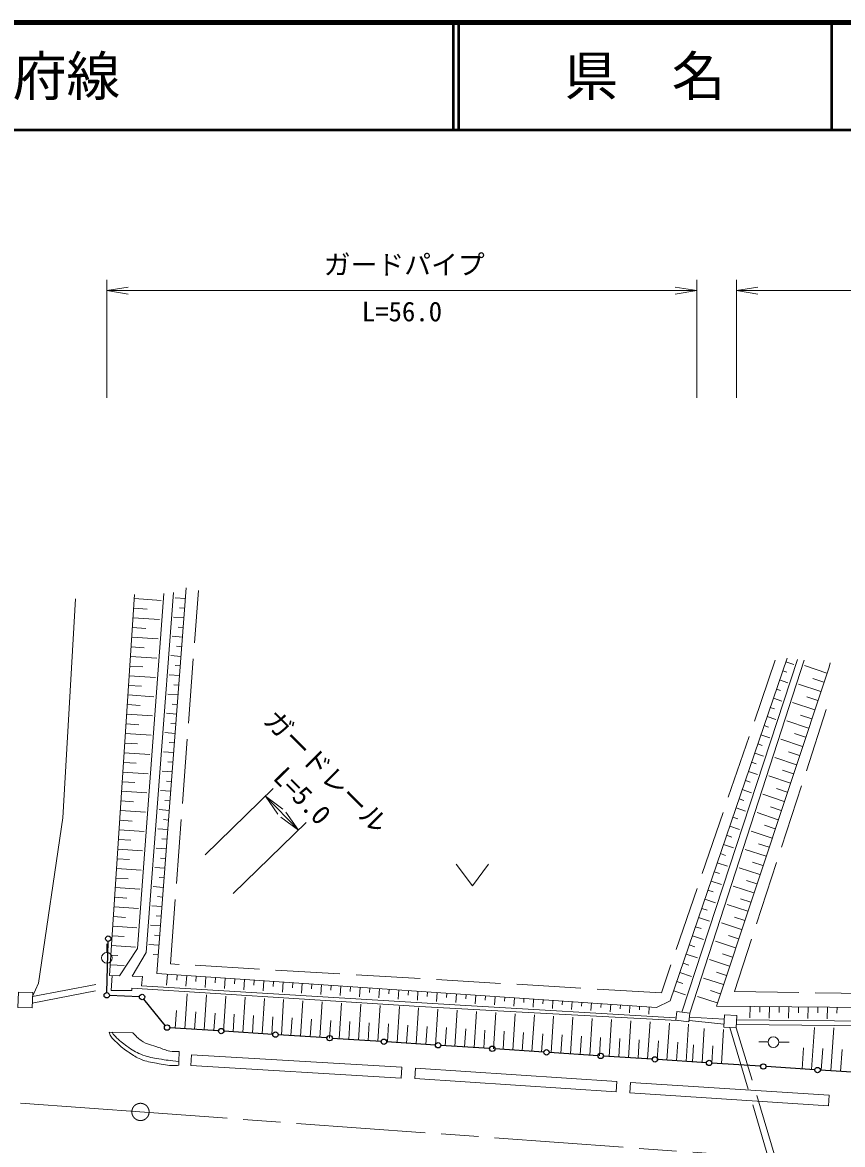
# Model space of a CAD drawing. Units: millimetres, scale not verified. Extents: x 40000 to 680000, y 20000 to 380000.
# Drawn here: x 257632 to 334042, y 275406 to 380000 of the extents above; entities that cross this region are included whole.
import ezdxf
from ezdxf.enums import TextEntityAlignment as Align

# ---------------------------------------------------------------- set-up
doc = ezdxf.new("R2010")
doc.units = ezdxf.units.MM
doc.header["$LTSCALE"] = 1000
doc.linetypes.add('CHAIN', pattern=[18.5, 12, -1.5, 3.5, -1.5])
doc.linetypes.add('DASHED', pattern=[7.5, 6, -1.5])
for name, color, linetype, lineweight in [('M-BMK', 2, 'CHAIN', 13), ('M-STR-HTXT', 7, 'Continuous', 13), ('M-STR-STRC', 7, 'Continuous', 25), ('M-TTL', 2, 'Continuous', 140), ('M-TTL-LINE', 7, 'Continuous', 50), ('M-WORK', 1, 'Continuous', 13)]:
    doc.layers.add(name, color=color, linetype=linetype, lineweight=lineweight)
doc.layers.add('M-TTL-TXT', color=7, linetype='Continuous')
doc.styles.add('ＭＳ ゴシック', font='')
doc.styles.get('ＭＳ ゴシック').set_extended_font_data('MS Gothic')

# ---------------------------------------------------------------- blocks, each defined once
blk = doc.blocks.new('open_arrow')
at = {"color": 0, "linetype": 'Continuous', "lineweight": -2}
blk.add_lwpolyline([(7.5, 1.25), (0, 0), (7.5, -1.25)], dxfattribs=at)

msp = doc.modelspace()

# ---------------------------------------------------------------- linework, layer by layer
at = {"layer": 'M-BMK'}
for p, q in [((269428, 278387), (169685, 285701)), ((368949, 271111), (269428, 278387))]:
    msp.add_line(p, q, dxfattribs=at)
msp.add_circle((268629, 278446), 804, dxfattribs=at)
at = {"layer": 'M-STR-HTXT'}
for p, q in [((265485, 345000), (265485, 356000)), ((320459, 345000), (320459, 356000)), ((324160, 345000), (324160, 356000)), ((265485, 355000), (320459, 355000)), ((324160, 355000), (384000, 355000)), ((274661, 302425), (280986, 308580)), ((283343, 304724), (280270, 307882)), ((277262, 298807), (284060, 305421))]:
    msp.add_line(p, q, dxfattribs=at)
at = {"layer": 'M-STR-STRC'}
for p, q in [((265492, 289569), (265619, 294346)), ((268531, 289173), (265735, 289307)), ((270944, 286505), (268938, 288967)), ((275904, 285997), (271352, 286295)), ((280955, 285667), (276403, 285965)), ((286005, 285338), (281453, 285635)), ((291056, 285008), (286504, 285305)), ((296107, 284678), (291555, 284975)), ((301158, 284348), (296606, 284645)), ((306209, 284018), (301657, 284315)), ((311259, 283688), (306708, 283986)), ((316310, 283358), (311758, 283656)), ((321361, 283029), (316809, 283326)), ((326412, 282699), (321860, 282996)), ((331463, 282369), (326911, 282666)), ((336514, 282039), (331962, 282336))]:
    msp.add_line(p, q, dxfattribs=at)
for centre in [(265626, 294596), (265485, 289319), (268780, 289161), (271102, 286311), (276153, 285981), (281204, 285651), (286255, 285321), (291306, 284991), (296356, 284662), (301407, 284332), (306458, 284002), (311509, 283672), (316560, 283342), (321611, 283012), (326661, 282682), (331712, 282352)]:
    msp.add_circle(centre, 250, dxfattribs=at)
at = {"layer": 'M-TTL'}
msp.add_line((680000, 380000), (40000, 380000), dxfattribs=at)
at = {"layer": 'M-TTL-LINE'}
for p, q in [((297750, 380000), (297750, 370000)), ((298250, 380000), (298250, 370000)), ((333000, 380000), (333000, 370000)), ((40000, 370000), (680000, 370000))]:
    msp.add_line(p, q, dxfattribs=at)
at = {"layer": 'M-WORK'}
for p, q in [((265744, 291168), (268086, 326672)), ((270796, 326778), (268363, 293685)), ((271693, 326859), (269160, 293308)), ((272893, 327295), (270140, 291358)), ((272816, 326298), (271857, 326371)), ((261384, 305860), (262580, 326265)), ((268002, 325394), (269238, 325312)), ((268061, 326292), (270548, 326128)), ((272747, 325400), (272268, 325437)), ((267942, 324496), (270416, 324333)), ((272679, 324503), (271721, 324576)), ((267883, 323598), (269113, 323517)), ((272610, 323606), (272131, 323642)), ((267824, 322700), (270284, 322538)), ((272541, 322708), (271586, 322781)), ((267765, 321802), (268988, 321721)), ((272473, 321811), (271995, 321847)), ((267705, 320904), (270152, 320742)), ((272404, 320913), (271450, 320987)), ((317987, 288801), (328869, 320740)), ((319083, 287744), (329855, 320626)), ((330453, 320556), (319826, 287658)), ((328759, 320416), (329494, 320166)), ((332902, 320302), (332785, 319903)), ((267587, 319108), (270020, 318947)), ((267646, 320006), (268863, 319926)), ((272266, 319119), (271315, 319192)), ((272335, 320016), (271858, 320053)), ((332785, 319903), (322313, 288310)), ((328469, 319564), (328846, 319436)), ((332587, 319353), (330499, 320047)), ((267528, 318210), (268737, 318130)), ((272198, 318221), (271722, 318258)), ((328178, 318713), (328934, 318455)), ((332019, 317645), (329946, 318334)), ((332303, 318499), (331259, 318846)), ((267469, 317312), (269888, 317152)), ((272129, 317324), (271179, 317397)), ((327598, 317009), (328373, 316745)), ((327888, 317861), (328276, 317729)), ((331735, 316791), (330699, 317135)), ((267409, 316414), (268612, 316334)), ((272060, 316427), (271585, 316463)), ((327308, 316157), (327705, 316021)), ((331451, 315937), (329392, 316621)), ((267350, 315515), (269756, 315357)), ((271991, 315529), (271044, 315602)), ((327017, 315305), (327813, 315034)), ((330884, 314229), (328839, 314908)), ((331168, 315083), (330138, 315425)), ((267291, 314617), (268487, 314539)), ((271854, 313735), (270908, 313807)), ((271923, 314632), (271449, 314668)), ((326727, 314453), (327135, 314314)), ((267172, 312821), (268362, 312743)), ((267232, 313719), (269624, 313562)), ((271785, 312837), (271312, 312873)), ((326147, 312749), (326564, 312607)), ((326437, 313601), (327252, 313323)), ((330316, 312521), (328286, 313195)), ((330600, 313375), (329578, 313714)), ((267113, 311923), (269492, 311766)), ((271716, 311940), (270773, 312012)), ((325856, 311897), (326692, 311613)), ((330032, 311666), (329017, 312004)), ((267054, 311025), (268237, 310947)), ((271648, 311042), (271176, 311079)), ((325566, 311045), (325994, 310900)), ((329748, 310812), (327733, 311482)), ((266995, 310127), (269360, 309971)), ((271579, 310145), (270637, 310217)), ((325276, 310194), (326131, 309902)), ((329181, 309104), (327179, 309769)), ((329465, 309958), (328457, 310293)), ((266936, 309229), (268111, 309152)), ((271510, 309248), (271039, 309284)), ((324985, 309342), (325423, 309192)), ((328897, 308250), (327896, 308583)), ((266876, 308331), (269228, 308176)), ((271441, 308350), (270502, 308422)), ((324405, 307638), (324853, 307485)), ((324695, 308490), (325571, 308191)), ((328613, 307396), (326626, 308057)), ((266758, 306535), (269096, 306381)), ((266817, 307433), (267986, 307356)), ((271304, 306556), (270366, 306627)), ((271373, 307453), (270903, 307489)), ((324115, 306786), (325011, 306481)), ((328329, 306542), (327336, 306872)), ((259132, 290451), (261384, 305860)), ((266699, 305637), (267861, 305560)), ((271235, 305658), (270766, 305694)), ((323824, 305934), (324282, 305778)), ((328045, 305688), (326073, 306344)), ((266639, 304739), (268964, 304586)), ((271166, 304761), (270231, 304832)), ((323534, 305082), (324450, 304770)), ((327478, 303980), (325519, 304631)), ((327761, 304834), (326775, 305162)), ((266580, 303841), (267736, 303765)), ((271098, 303863), (270630, 303899)), ((322954, 303378), (323890, 303059)), ((323244, 304230), (323712, 304071)), ((327194, 303126), (326215, 303451)), ((266521, 302943), (268832, 302790)), ((271029, 302966), (270095, 303038)), ((322663, 302526), (323141, 302363)), ((326910, 302272), (324966, 302918)), ((266462, 302045), (267611, 301969)), ((270891, 301171), (269960, 301243)), ((270960, 302069), (270493, 302104)), ((298053, 301533), (299553, 299533)), ((299553, 299533), (301053, 301533)), ((322373, 301674), (323329, 301349)), ((326626, 301418), (325654, 301741)), ((266343, 300249), (267485, 300173)), ((266402, 301147), (268700, 300995)), ((270823, 300274), (270357, 300310)), ((322083, 300823), (322571, 300656)), ((326342, 300564), (324413, 301205)), ((266284, 299351), (268568, 299200)), ((270754, 299377), (269824, 299448)), ((321792, 299971), (322769, 299638)), ((325775, 298855), (323859, 299492)), ((326058, 299710), (325094, 300030)), ((266225, 298453), (267360, 298378)), ((270685, 298479), (270220, 298515)), ((321212, 298267), (322209, 297927)), ((321502, 299119), (322000, 298949)), ((325491, 298001), (324533, 298320)), ((266166, 297554), (268436, 297405)), ((270616, 297582), (269689, 297653)), ((320922, 297415), (321430, 297242)), ((325207, 297147), (323306, 297779)), ((266106, 296656), (267235, 296582)), ((270548, 296684), (270084, 296720)), ((320631, 296563), (321648, 296217)), ((324639, 295439), (322753, 296066)), ((324923, 296293), (323973, 296609)), ((266047, 295758), (268304, 295610)), ((270479, 295787), (269554, 295858)), ((320341, 295711), (320860, 295534)), ((265491, 293315), (265489, 294125)), ((265929, 293962), (268172, 293814)), ((265988, 294860), (267110, 294786)), ((270341, 293992), (269418, 294063)), ((270410, 294890), (269947, 294925)), ((319760, 294007), (320289, 293827)), ((320051, 294859), (321088, 294506)), ((324072, 293731), (322199, 294353)), ((324355, 294585), (323412, 294899)), ((265869, 293064), (266519, 293021)), ((268363, 293685), (266690, 291120)), ((269160, 293308), (267870, 291103)), ((270273, 293095), (269811, 293130)), ((319470, 293155), (320527, 292795)), ((323788, 292877), (322852, 293188)), ((265519, 292310), (265510, 291581)), ((265810, 292166), (267109, 292081)), ((319180, 292304), (319719, 292120)), ((323504, 292023), (321646, 292640)), ((266690, 291120), (265744, 291168)), ((265987, 291156), (265888, 289774)), ((267870, 291103), (268809, 291080)), ((268809, 291080), (268738, 290212)), ((270140, 291358), (316720, 288191)), ((271137, 291290), (271068, 290271)), ((272035, 291229), (272001, 290720)), ((272933, 291168), (272865, 290163)), ((273831, 291107), (273797, 290604)), ((274729, 291046), (274662, 290054)), ((275627, 290985), (275593, 290489)), ((276525, 290924), (276458, 289946)), ((277423, 290863), (277390, 290374)), ((278321, 290802), (278255, 289838)), ((318890, 291452), (319967, 291085)), ((322936, 290315), (321093, 290927)), ((323220, 291169), (322291, 291478)), ((258574, 289214), (259132, 290451)), ((265888, 289774), (267811, 289758)), ((267811, 289758), (267827, 289977)), ((267827, 289977), (283416, 289000)), ((268738, 290212), (298426, 288409)), ((279219, 290741), (279186, 290259)), ((280117, 290680), (280052, 289729)), ((281015, 290619), (280982, 290143)), ((281913, 290558), (281849, 289621)), ((282810, 290496), (282779, 290028)), ((283708, 290435), (283646, 289512)), ((284606, 290374), (284575, 289913)), ((285504, 290313), (285442, 289404)), ((286402, 290252), (286371, 289798)), ((287300, 290191), (287239, 289295)), ((288198, 290130), (288168, 289682)), ((289096, 290069), (289036, 289187)), ((289994, 290008), (289964, 289567)), ((290892, 289947), (290833, 289079)), ((291790, 289886), (291760, 289452)), ((292688, 289825), (292630, 288970)), ((293586, 289764), (293557, 289337)), ((318309, 289748), (319406, 289374)), ((318599, 290600), (319148, 290413)), ((322652, 289461), (321731, 289767)), ((272774, 286202), (272987, 289457)), ((274570, 286084), (274783, 289348)), ((276366, 285967), (276580, 289239)), ((278163, 285850), (278377, 289130)), ((279959, 285733), (280173, 289021)), ((281755, 285615), (281970, 288913)), ((283416, 289000), (294627, 288281)), ((283551, 285498), (283767, 288804)), ((285347, 285381), (285564, 288695)), ((294483, 289703), (294426, 288862)), ((295381, 289642), (295353, 289221)), ((296279, 289581), (296223, 288753)), ((297177, 289520), (297149, 289106)), ((298075, 289459), (298020, 288645)), ((298973, 289398), (298945, 288991)), ((299871, 289337), (299817, 288536)), ((300769, 289276), (300742, 288876)), ((301667, 289215), (301613, 288428)), ((302565, 289154), (302538, 288760)), ((303463, 289093), (303410, 288319)), ((304361, 289032), (304334, 288645)), ((305259, 288971), (305207, 288211)), ((306157, 288910), (306131, 288530)), ((307054, 288848), (307004, 288103)), ((307952, 288787), (307927, 288414)), ((308850, 288726), (308801, 287994)), ((316720, 288191), (317987, 288801)), ((322369, 288607), (320539, 289214)), ((271876, 286260), (271982, 287888)), ((273672, 286143), (273779, 287775)), ((275468, 286026), (275575, 287662)), ((287143, 285263), (287360, 288586)), ((288940, 285146), (289157, 288477)), ((290736, 285029), (290954, 288368)), ((292532, 284911), (292751, 288259)), ((294328, 284794), (294547, 288150)), ((294627, 288281), (305307, 287671)), ((296124, 284677), (296344, 288041)), ((297920, 284559), (298141, 287932)), ((298426, 288409), (318444, 287213)), ((299717, 284442), (299937, 287823)), ((301513, 284325), (301734, 287714)), ((305307, 287671), (318656, 286969)), ((309748, 288665), (309723, 288299)), ((310646, 288604), (310597, 287886)), ((311544, 288543), (311520, 288184)), ((312442, 288482), (312394, 287777)), ((313340, 288421), (313316, 288069)), ((314238, 288360), (314191, 287669)), ((315136, 288299), (315112, 287953)), ((316034, 288238), (315988, 287560)), ((322313, 288310), (380016, 287730)), ((325430, 288279), (325419, 287208)), ((326330, 288270), (326324, 287734)), ((327230, 288261), (327219, 287190)), ((328130, 288252), (328124, 287716)), ((329030, 288243), (329019, 287172)), ((329930, 288234), (329924, 287698)), ((330830, 288225), (330819, 287154)), ((331729, 288216), (331724, 287680)), ((332629, 288207), (332619, 287137)), ((333529, 288197), (333524, 287663)), ((277264, 285908), (277372, 287549)), ((279061, 285791), (279168, 287436)), ((280857, 285674), (280964, 287323)), ((282653, 285557), (282761, 287209)), ((284449, 285439), (284557, 287096)), ((286245, 285322), (286354, 286983)), ((288041, 285205), (288150, 286870)), ((289838, 285087), (289947, 286757)), ((291634, 284970), (291743, 286644)), ((303309, 284207), (303531, 287605)), ((305105, 284090), (305328, 287496)), ((306901, 283973), (307124, 287387)), ((308697, 283856), (308921, 287278)), ((310494, 283738), (310718, 287169)), ((312290, 283621), (312514, 287060)), ((314086, 283504), (314311, 286951)), ((315882, 283386), (316108, 286842)), ((317678, 283269), (317905, 286733)), ((319474, 283152), (319701, 286624)), ((323006, 286624), (319747, 286970)), ((319781, 287268), (323032, 287092)), ((324160, 286595), (381046, 285987)), ((380497, 286462), (324183, 287020)), ((267929, 285824), (265700, 285897)), ((293430, 284853), (293540, 286531)), ((295226, 284735), (295336, 286417)), ((297022, 284618), (297132, 286304)), ((298818, 284501), (298929, 286191)), ((300615, 284383), (300725, 286078)), ((302411, 284266), (302522, 285965)), ((304207, 284149), (304318, 285852)), ((306003, 284032), (306115, 285739)), ((307799, 283914), (307911, 285625)), ((320957, 283055), (321164, 286224)), ((322753, 282938), (322962, 286140)), ((331164, 282388), (331420, 286318)), ((332960, 282271), (333223, 286299)), ((309596, 283797), (309708, 285512)), ((311392, 283680), (311504, 285399)), ((313188, 283562), (313300, 285286)), ((314984, 283445), (315097, 285173)), ((316780, 283328), (316893, 285060)), ((318576, 283210), (318690, 284947)), ((320059, 283114), (320162, 284698)), ((321855, 282996), (321960, 284597)), ((327108, 284975), (326254, 284972)), ((328095, 284961), (329055, 284958)), ((272244, 284073), (272213, 283150)), ((330266, 282447), (330394, 284412)), ((332062, 282330), (332193, 284344)), ((333858, 282212), (333993, 284275)), ((272213, 283150), (272197, 282791))]:
    msp.add_line(p, q, dxfattribs=at)
at = {"layer": 'M-WORK', "linetype": 'DASHED'}
for p, q in [((258553, 288587), (265390, 289915)), ((258574, 289214), (265422, 290494)), ((323555, 286312), (329236, 267035)), ((329945, 267049), (324143, 286281))]:
    msp.add_line(p, q, dxfattribs=at)
for points in [[(327767, 320553), (317160, 289543), (271424, 292252), (274032, 327060)], [(332527, 315962), (323978, 289681), (379301, 288784), (381799, 290824), (385704, 309752)]]:
    msp.add_lwpolyline(points, dxfattribs=at)
at = {"layer": 'M-WORK'}
for points in [[(257256, 289615), (257207, 288183), (258538, 288138), (258586, 289569)], [(318613, 287798), (318519, 286985), (319733, 286845), (319826, 287658)], [(323053, 287485), (322991, 286344), (324143, 286281), (324205, 287422)], [(292978, 282612), (273393, 283784), (273333, 282775), (292917, 281603)], [(294268, 282541), (313008, 281298), (312943, 280316), (294202, 281559)], [(314274, 281204), (332803, 280008), (332739, 279018), (314210, 280214)]]:
    msp.add_lwpolyline(points, close=True, dxfattribs=at)
for centre in [(265492, 292814), (327599, 284953)]:
    msp.add_circle(centre, 500, dxfattribs=at)
for points, knots in [([(265700, 285897), (265755, 285718), (265787, 285652), (265867, 285507), (266021, 285227), (266191, 285126), (266423, 284905), (266837, 284511), (267085, 284302), (267562, 283988), (267977, 283715), (268205, 283543), (268665, 283358), (269213, 283137), (269548, 283085), (270129, 282982), (270772, 282869), (271135, 282765), (271788, 282774), (271948, 282776), (272008, 282773), (272197, 282791)], [0, 0, 0, 0, 1, 1, 1, 2, 2, 2, 3, 3, 3, 4, 4, 4, 5, 5, 5, 6, 6, 6, 7, 7, 7, 7]), ([(265972, 285894), (266037, 285770), (266061, 285729), (266134, 285633), (266223, 285517), (266290, 285466), (266399, 285367), (266822, 284982), (267069, 284776), (267538, 284448), (268015, 284114), (268308, 283954), (268851, 283744), (269412, 283528), (269761, 283512), (270352, 283400), (271073, 283264), (271328, 283243), (272213, 283150)], [0, 0, 0, 0, 1, 1, 1, 2, 2, 2, 3, 3, 3, 4, 4, 4, 5, 5, 5, 6, 6, 6, 6]), ([(267929, 285824), (268224, 285472), (268364, 285347), (268695, 285105), (269241, 284704), (269668, 284692), (270305, 284464), (270716, 284316), (270938, 284188), (271369, 284120), (271707, 284066), (271849, 284061), (272244, 284073)], [0, 0, 0, 0, 1, 1, 1, 2, 2, 2, 3, 3, 3, 4, 4, 4, 4])]:
    msp.add_open_spline(points, degree=3, knots=knots, dxfattribs=at)

# ---------------------------------------------------------------- block references
at = {"layer": 'M-STR-HTXT', "xscale": 267, "yscale": 267}
for p in [(265485, 355000), (324160, 355000)]:
    msp.add_blockref('open_arrow', p, dxfattribs=at)
for p, rotation in [((320459, 355000), 180), ((280270, 307882), 314.2), ((283343, 304724), 134.2)]:
    msp.add_blockref('open_arrow', p, dxfattribs=dict(at, rotation=rotation))

# ---------------------------------------------------------------- texts
at = {"layer": 'M-STR-HTXT', "style": 'ＭＳ ゴシック'}
msp.add_text('ガードパイプ', height=1833, dxfattribs=at).set_placement((285700, 355961), align=Align.BOTTOM_LEFT)
msp.add_text('L=56.0', height=1833, dxfattribs=at).set_placement((292988, 351589), align=Align.BOTTOM_CENTER)
msp.add_text('ガードレール', height=1833, rotation=315.077, dxfattribs=at).set_placement((279590, 314450), align=Align.BOTTOM_LEFT)
msp.add_text('L=5.0', height=1833, rotation=314.217, dxfattribs=at).set_placement((282665, 306897), align=Align.BOTTOM_CENTER)
at = {"layer": 'M-TTL-TXT', "style": 'ＭＳ ゴシック'}
msp.add_text('一般県道安岡港長府線', height=3666, dxfattribs=at).set_placement((216734, 375000), align=Align.MIDDLE_LEFT)
msp.add_text('県\u3000名', height=3666, dxfattribs=at).set_placement((315625, 375000), align=Align.MIDDLE_CENTER)

doc.saveas('drawing.dxf')
